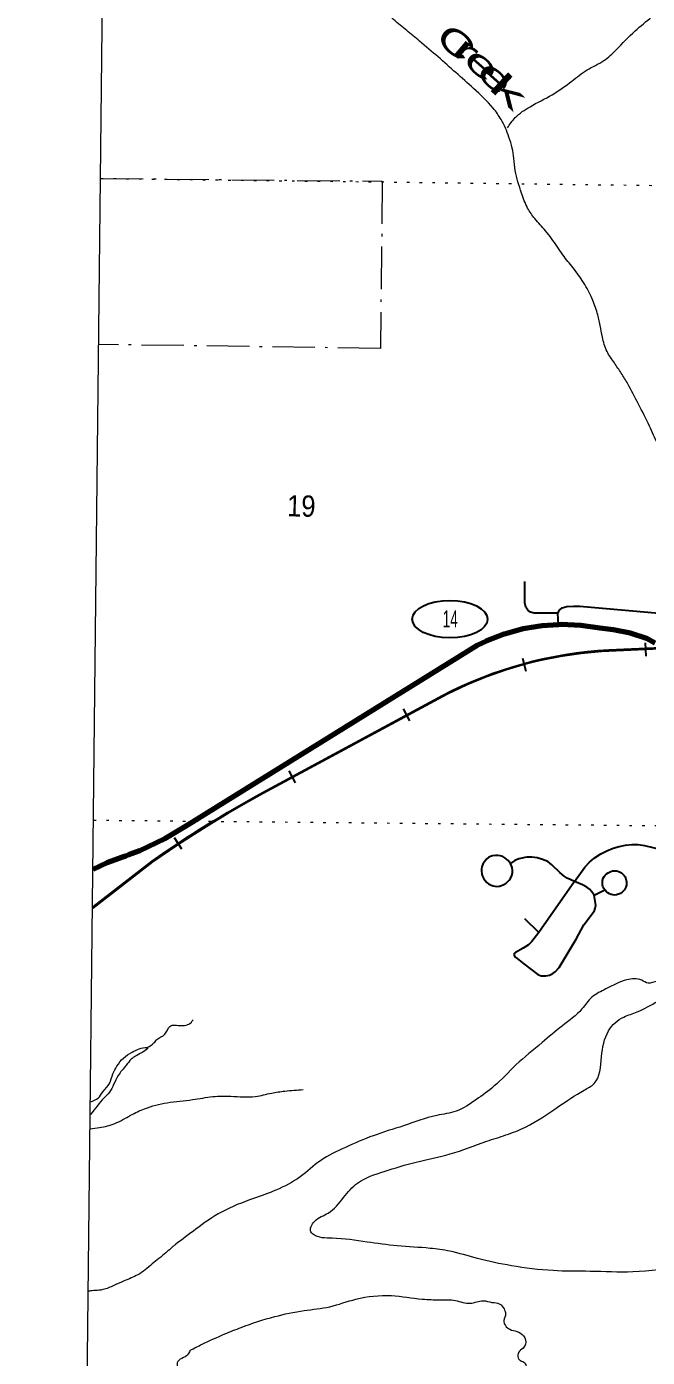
# Model space of a CAD drawing. Header units: feet. Extents: x -256679 to 5, y -731788 to -547785.
# Drawn here: x -256679 to -251570, y -684816 to -673860 of the extents above; entities that cross this region are included whole.
import ezdxf
from ezdxf.enums import TextEntityAlignment as Align

# ---------------------------------------------------------------- set-up
doc = ezdxf.new("R2010")
doc.units = ezdxf.units.FT
doc.header["$LTSCALE"] = 70
doc.linetypes.add('DOT_DASHED', pattern=[7.7, 5, -1.2, 0.3, -1.2])
doc.linetypes.add('DOTTED', pattern=[1.5, 0.3, -1.2])
for name, color, linetype, lineweight in [('17', 7, 'Continuous', 25), ('23', 7, 'Continuous', 70), ('29', 7, 'Continuous', 25), ('34', 7, 'Continuous', 25), ('39', 7, 'Continuous', 13), ('4', 7, 'Continuous', 13), ('44', 7, 'DOT_DASHED', 13), ('7', 7, 'DOTTED', 13)]:
    doc.layers.add(name, color=color, linetype=linetype, lineweight=lineweight)
doc.layers.add('41', color=7, linetype='Continuous')

msp = doc.modelspace()

# ---------------------------------------------------------------- linework, layer by layer
at = {"layer": '17'}
msp.add_ellipse((-253195.06, -678738.22), major_axis=(-309.24, 1), ratio=0.500121, dxfattribs=at)
at = {"layer": '23'}
for points in [[(-256131.6, -680795.72), (-256016.66, -680741.66), (-255887.97, -680695.24), (-255863.55, -680686.43), (-255837.97, -680676.76), (-255746.31, -680642.09), (-255542.47, -680545.41), (-255349.86, -680427.95), (-252969.66, -678953.59), (-252893.4, -678916.21), (-252745.62, -678857.98), (-252592.55, -678815.51), (-252435.88, -678789.27), (-252302.39, -678781.09)], [(-252302.39, -678781.09), (-252277.33, -678779.56), (-252118.64, -678786.47), (-251961.53, -678809.93), (-251850.62, -678822.67), (-251712.35, -678851.87), (-251577.89, -678895.37), (-251509.48, -678932.51)]]:
    msp.add_lwpolyline(points, dxfattribs=at)
at = {"layer": '29'}
for p, q in [((-252169.18, -680898.15), (-252463.13, -681317.89)), ((-252007.49, -681011.79), (-251920.69, -680965.69)), ((-252463.13, -681317.89), (-252577.46, -681204.2))]:
    msp.add_line(p, q, dxfattribs=at)
for points in [[(-252305.49, -678688.92), (-252501.67, -678688.19), (-252531.36, -678679.91), (-252554.38, -678663.33), (-252571.01, -678640.72), (-252578.31, -678604.21), (-252578.31, -678428.93)], [(-252302.39, -678781.09), (-252302.86, -678739.15), (-252305.49, -678688.92), (-252292.75, -678663.09), (-252269.94, -678644.84), (-252231.62, -678632.97), (-252178.01, -678632.31), (-252124.36, -678632.23), (-250200.65, -678802.57)], [(-252169.18, -680898.15), (-252228.46, -680870.72), (-252254.81, -680853.84), (-252289.6, -680824.31), (-252356.02, -680759.96), (-252389.76, -680734.64), (-252434.04, -680715.65), (-252477.26, -680702.99), (-252521.54, -680697.72), (-252544.48, -680696.66), (-252562.66, -680697.72), (-252577.69, -680700.35), (-252600.61, -680705.1), (-252626.97, -680712.49), (-252659.65, -680726.2), (-252697.6, -680749.41)], [(-252169.18, -680898.15), (-252085.35, -680781.05), (-252046.34, -680739.91), (-252008.39, -680707.21), (-251953.56, -680670.29), (-251904.01, -680644.97), (-251850.25, -680624.93), (-251801.75, -680611.22), (-251750.09, -680599.61), (-251698.43, -680594.34), (-251645.72, -680594.34), (-251593.01, -680602.78), (-251455.79, -680633.95), (-250993.47, -680750.29)], [(-252007.49, -681011.79), (-252025.8, -680983.6), (-252045.83, -680960.39), (-252067.97, -680944.57), (-252103.81, -680925.58), (-252169.18, -680898.15)], [(-252463.13, -681317.89), (-252520.24, -681391.83), (-252549.23, -681418.19), (-252591.93, -681446.68), (-252655.19, -681482.55), (-252666.25, -681492.03), (-252665.73, -681503.65), (-252659.93, -681517.35), (-252642.54, -681533.18), (-252585.61, -681575.38), (-252471.75, -681663.99), (-252444.86, -681675.58), (-252406.39, -681674.54), (-252375.28, -681668.2), (-252347.35, -681655.55), (-252329.95, -681642.88), (-252296.74, -681604.92), (-252155.47, -681372.84), (-252092.22, -681254.7), (-252016.31, -681153.43), (-252005.77, -681136.56), (-251998.39, -681117.57), (-251994.17, -681095.42), (-251995.23, -681075.37), (-252007.49, -681011.79)]]:
    msp.add_lwpolyline(points, dxfattribs=at)
for points in [[(-252697.6, -680749.41), (-252706.83, -680735.69), (-252715.53, -680725.15), (-252742.94, -680702.99), (-252759.55, -680693.49), (-252781.95, -680686.12), (-252800.66, -680684), (-252820.95, -680684.01), (-252843.36, -680686.63), (-252859.96, -680691.39), (-252873.93, -680698.77), (-252889.75, -680710.9), (-252902.93, -680725.14), (-252913.73, -680738.86), (-252922.96, -680756.26), (-252931.65, -680776.84), (-252934.56, -680794.76), (-252935.87, -680812.7), (-252932.97, -680834.85), (-252930.6, -680849.62), (-252919.8, -680870.71), (-252908.46, -680887.6), (-252892.38, -680906.05), (-252877.88, -680918.19), (-252854.96, -680929.26), (-252837.82, -680935.07), (-252810.15, -680938.23), (-252787.22, -680937.18), (-252769.56, -680932.42), (-252751.37, -680923.47), (-252733.19, -680911.85), (-252719.74, -680901.31), (-252706.83, -680888.12), (-252697.6, -680872.83), (-252684.69, -680847.5), (-252680.74, -680828.53), (-252680.48, -680806.36), (-252683.9, -680783.16)], [(-251920.69, -680965.69), (-251928.01, -680955.64), (-251935.39, -680938.76), (-251939.08, -680924.52), (-251940.13, -680905.53), (-251938.02, -680888.65), (-251932.22, -680870.72), (-251925.37, -680857.01), (-251916.41, -680845.4), (-251906.4, -680834.85), (-251893.22, -680826.41), (-251882.68, -680820.09), (-251870.02, -680814.81), (-251855.79, -680811.65), (-251841.56, -680810.59), (-251824.69, -680811.65), (-251811.51, -680814.28), (-251794.12, -680820.61), (-251781.99, -680828), (-251771.45, -680836.96), (-251760.91, -680848.04), (-251752.48, -680860.17), (-251746.15, -680874.94), (-251740.35, -680901.31), (-251740.35, -680917.13), (-251741.41, -680928.74), (-251746.15, -680945.62), (-251751.42, -680955.64), (-251758.8, -680967.77), (-251767.76, -680978.32), (-251777.78, -680987.28), (-251792.01, -680996.78), (-251806.77, -681003.64), (-251823.64, -681008.38), (-251838.92, -681009.44), (-251853.16, -681008.38), (-251868.97, -681004.69), (-251880.57, -680999.42), (-251894.27, -680992.56), (-251903.23, -680985.7)]]:
    msp.add_lwpolyline(points, close=True, dxfattribs=at)
at = {"layer": '34', "lineweight": 13}
for p, q in [((-250258.39, -678918.51), (-251886.77, -678991.92)), ((-253258.55, -679367.54), (-254738.48, -680166.19)), ((-255647.94, -680729.5), (-256133.67, -681106.19))]:
    msp.add_line(p, q, dxfattribs=at)
at = {"layer": '34'}
for p, q in [((-251587.15, -678933.33), (-251582.17, -679043.83)), ((-252597.94, -679059.13), (-252570.92, -679166.38)), ((-253578.96, -679476.69), (-253526.43, -679574.03)), ((-254521.3, -679988.2), (-254468.77, -680085.54)), ((-255463.47, -680536.09), (-255403.03, -680628.73))]:
    msp.add_line(p, q, dxfattribs=at)
msp.add_lwpolyline([(-250258.07, -678927.61), (-251886.31, -679001.01), (-251943.94, -679004.25), (-252001.13, -679008.8), (-252058.34, -679014.33), (-252115.81, -679020.53), (-252172.86, -679028.04), (-252229.57, -679036.53), (-252286.56, -679045.67), (-252343.13, -679056.13), (-252399.34, -679067.57), (-252455.84, -679079.99), (-252511.65, -679093.39), (-252567.4, -679107.43), (-252623.06, -679122.78), (-252678.03, -679139.1), (-252732.98, -679156.42), (-252787.54, -679174.36), (-252842.04, -679193.61), (-252895.83, -679213.51), (-252949.57, -679234.72), (-253002.63, -679256.55), (-253055.62, -679279.38), (-253107.9, -679303.14), (-253159.82, -679327.9), (-253211.37, -679353.29), (-253254.3, -679375.58), (-254734.12, -680174.18), (-254878.43, -680253.66), (-255020.07, -680335.99), (-255160.41, -680420.82), (-255300.66, -680507.74), (-255438.26, -680597.51), (-255573.73, -680689.34), (-255642.56, -680736.85), (-256135.16, -681118.86)], dxfattribs=at)
at = {"layer": '34', "lineweight": 13}
for centre, radius, start, end in [((-251719.79, -682294.44), 3306.74, 92.89447, 117.73222), ((-250239.83, -688444.93), 9422.08, 118.51954, 125.02841)]:
    msp.add_arc(centre, radius, start, end, dxfattribs=at)
at = {"layer": '39'}
msp.add_line((-255305.44, -684759.03), (-255305.23, -684758.88), dxfattribs=at)
for points in [[(-252721.2, -674692.41), (-252657.4, -674609.33), (-252535.26, -674519.31), (-252352.76, -674420.4), (-252192.09, -674309.04), (-252065.9, -674217.09), (-251927.95, -674139.42), (-251825.92, -674051.03), (-251670.42, -673895.43), (-251531.7, -673777.64), (-251458.25, -673714.8), (-251323.39, -673588.91), (-251229.57, -673510.41), (-251093.59, -673430.69), (-250898.28, -673291.88), (-250849.82, -673172.4), (-250784.86, -673029.15), (-250705.86, -672886.16), (-250612.47, -672725.38), (-250524.86, -672552.45), (-250478.54, -672230.27), (-250444.32, -672120.56), (-250408.33, -672022.91), (-250370.1, -671913.27), (-250347.61, -671787.28), (-250364.7, -671528.12), (-250398.08, -671385.03), (-250487.42, -671230.87), (-250532.98, -671095.58), (-250519.1, -670895.19), (-250455.1, -670697.74), (-250402.75, -670480.01), (-250370.24, -670249.87), (-250399.17, -670084.8), (-250464.75, -669947.13), (-250506.23, -669807.9), (-250530.18, -669592.76), (-250525.02, -669219.64), (-250508.13, -669071.48), (-250512.95, -668904.85), (-250516.46, -668774.36), (-250532.67, -668573.41), (-250543.51, -668406.66), (-250531.94, -668222.28), (-250532.33, -668138), (-250576.54, -668036.85), (-250624.87, -667941.64), (-250647.83, -667883.02), (-250712.06, -667779.48), (-250749.9, -667660.39), (-250789.22, -667513.18), (-250847.27, -667401.74), (-250885.7, -667312.73), (-250906.22, -667232.09), (-250855.54, -666996.27), (-250780.35, -666843.17), (-250684.65, -666562.05), (-250643.22, -666390.26), (-250542.96, -666081.13), (-250528.19, -665938.95), (-250522.09, -665830.71), (-250536.79, -665760.21), (-250546.67, -665647.66), (-250586.21, -665512.48), (-250632.35, -665407.28), (-250687.05, -665330.01), (-250774.66, -665189.92), (-250805.52, -665125.13), (-250848.11, -665044.07), (-250929.59, -664898.08), (-250986.42, -664722.45), (-251080.28, -664385.61), (-251107.44, -664232.6), (-251087.84, -663944.03), (-251056.98, -663800.14), (-251033.96, -663541.74), (-251054.37, -663350.74), (-251024.63, -663160.67), (-251091.6, -662886.54), (-251174.74, -662618.11), (-251212.08, -662368.61)], [(-250070.05, -678703), (-250085.24, -678704.61), (-250177.32, -678692.85), (-250233.34, -678683.78), (-250302.93, -678650.37), (-250377.46, -678560.69), (-250427.61, -678455.41), (-250477.73, -678348.13), (-250565.64, -678224.08), (-250624.67, -678162.78), (-250648.51, -678150.3), (-250673.93, -678115.71), (-250764.62, -678031.75), (-250867.2, -677939.53), (-250969.47, -677831.27), (-251074.01, -677737.02), (-251186.5, -677638.6), (-251330.28, -677497.46), (-251418.58, -677393.47), (-251482.93, -677295.96), (-251552.33, -677148.18), (-251643.18, -676967.9), (-251730.29, -676801.74), (-251784.76, -676712.43), (-251841.36, -676629.11), (-251901.73, -676533.67), (-251939.61, -676416.58), (-251957.82, -676319.93), (-251981.97, -676219.15), (-252023.83, -676099.98), (-252095.51, -675966.21), (-252181.5, -675846.22), (-252265.71, -675738.3), (-252312.54, -675669.2), (-252408.41, -675541), (-252494.78, -675441.06), (-252555.31, -675353.65), (-252605.12, -675230.32), (-252657.74, -675044.73), (-252669.85, -674944.18), (-252682.27, -674859.68), (-252708.62, -674768.89), (-252774.09, -674625.2), (-252838.51, -674531.7), (-252999.96, -674370.16), (-253145.94, -674239.01), (-253291.95, -674109.87), (-253443.98, -673980.61), (-253550.65, -673892.33), (-253659.28, -673802.01), (-253741.84, -673712.18), (-253784.23, -673621.1), (-253807.77, -673488.23), (-253851.86, -673381.05), (-253902.44, -673297.84), (-253936.39, -673184.84), (-253993.52, -673025.26), (-254026.19, -672950.4), (-254087.77, -672812.81), (-254133.94, -672709.61), (-254176.69, -672636.58), (-254193.89, -672592.11), (-254220.86, -672533.42), (-254240.53, -672408.65), (-254247.75, -672262.04), (-254279.73, -672151.08), (-254279.77, -672048.75), (-254272.02, -671958.6), (-254268.7, -671890.44), (-254280.58, -671777.86), (-254320.51, -671662.74), (-254332.74, -671568.2), (-254326.03, -671427.87), (-254361.49, -671288.76), (-254407.93, -671199.6), (-254495.85, -671075.56), (-254581.3, -670927.49), (-254627.87, -670740.01), (-254654.87, -670578.98), (-254694.34, -670439.8), (-254734.84, -670250.43), (-254736.93, -670150.06), (-254729.95, -669995.69), (-254729.8, -669778.99), (-254723.2, -669644.68), (-254749.55, -669553.89), (-254807.92, -669458.49), (-254833.81, -669343.64), (-254784.47, -669178.02), (-254747.9, -669050.29), (-254735.17, -668910.07), (-254750.91, -668789.39), (-254738.34, -668657.19), (-254737.8, -668524.78), (-254684.37, -668355.22), (-254596.19, -668152.21), (-254554.8, -667982.43)], [(-242853.37, -676528.51), (-243141.46, -676691.66), (-243485.56, -676845.74), (-243748.96, -676977.25), (-243960.25, -677111.74), (-244146.84, -677214.59), (-244299.52, -677328.11), (-244484.65, -677459.08), (-244697.75, -677583.51), (-244863.13, -677730.9), (-244984.64, -677893.16), (-245128.61, -678075.06), (-245217.87, -678229.9), (-245300.62, -678358.77), (-245449.33, -678578.71), (-245519.03, -678760), (-245566.56, -678935.68), (-245593.83, -679101.71), (-245643.01, -679259.3), (-245640.54, -679339.61), (-245702.11, -679515.03), (-245830.95, -679745.37), (-245929.28, -679954.21), (-246078.41, -680196.22), (-246160.43, -680286.98), (-246197.31, -680430.76), (-246282.56, -680585.67), (-246473.05, -680786.77), (-246553.01, -680979.9), (-246695.44, -681185.91), (-246817.45, -681374.24), (-247049.91, -681670.87), (-247273.5, -681923.51), (-247515.6, -682199.89), (-247711.45, -682366.78), (-247947.81, -682552.97), (-248309.74, -682799.02), (-248536.6, -682909.14), (-248703.02, -683006.35), (-248936.56, -683150.46), (-249216.94, -683329.81), (-249567.91, -683527.9), (-249893.84, -683676.3), (-250244.5, -683858.35), (-250565.38, -683952.66), (-250888.11, -684038.92), (-251270.1, -684075.91), (-251688.19, -684112.23), (-252041.28, -684107.62), (-252346.19, -684101.92), (-252688.56, -684061.4), (-252968.36, -684001.98), (-253195.96, -683941.54), (-253358.06, -683918.44), (-253628.56, -683897.32), (-253876.8, -683866.59), (-254165.16, -683835.11), (-254319.09, -683804.13), (-254338.76, -683783.7), (-254308.98, -683695.97), (-254197.3, -683627.83), (-254070.42, -683499.79), (-253955.78, -683381.54), (-253735.2, -683285.35), (-253472.84, -683207.99), (-253192.62, -683141), (-252891.6, -683036.28), (-252734.1, -682985.06), (-252572.31, -682919.86), (-252308.29, -682756.26), (-252088.87, -682615.9), (-252007.55, -682561.24), (-251947.14, -682341.65), (-251888.85, -682128.05), (-251835.39, -682060.83), (-251764.25, -682014.01), (-251653.07, -681971.94), (-251482.84, -681884.84), (-251262.41, -681796.67), (-251062.12, -681712.13), (-250926.06, -681628.4), (-250925.83, -681616.36), (-250996.27, -681627.08), (-251089.39, -681669.48), (-251238.57, -681704.81), (-251343.27, -681722.92), (-251415.64, -681729.59), (-251489.7, -681720.18), (-251564.23, -681734.83), (-251615.97, -681711.79), (-251738.29, -681707.5), (-251910.31, -681782.53), (-252026, -681850.59), (-252108.12, -681947.37), (-252269.33, -682086.82), (-252436.52, -682224.14), (-252652.74, -682406.7)], [(-255686.15, -682263.63), (-255631.25, -682226.53), (-255606.64, -682198.9), (-255541.6, -682155.98), (-255500.21, -682090.54), (-255403.77, -682084.32), (-255322.95, -682055.73), (-255309.55, -682036.14)], [(-256152.81, -682711.41), (-256091.51, -682681.42), (-256050.35, -682628.01), (-255996.88, -682560.79), (-255969.26, -682481.05), (-255935.97, -682419.47), (-255882.5, -682352.25), (-255811.33, -682303.42), (-255688.15, -682263.59), (-255686.15, -682263.63), (-255727.08, -682305), (-255818.47, -682361.48), (-255859.55, -682410.87), (-255925.4, -682495.92), (-255962.93, -682569.45), (-255998.27, -682633), (-256041.32, -682680.35), (-256153.67, -682816.42)], [(-252652.74, -682406.7), (-252832.74, -682583.91), (-252977.33, -682693.57), (-253143.71, -682788.78), (-253302.91, -682823.92), (-253577.46, -682909.07), (-253825.85, -682990.7), (-254054.46, -683086.75), (-254261.27, -683197.24), (-254426.34, -683328.59), (-254627.13, -683439.2), (-254811.06, -683507.99), (-255074.07, -683619.45), (-255285.47, -683759.96), (-255454.47, -683887.22), (-255476.4, -683903.71)], [(-256155.45, -682934.94), (-256078.12, -682924.46), (-255953.05, -682890.68), (-255823.32, -682822.88), (-255707.9, -682768.86), (-255522.35, -682720.16), (-255313.14, -682693.98), (-255146.11, -682669.02), (-254997.55, -682665.78), (-254796.91, -682667.53), (-254661.93, -682639.96), (-254553.26, -682623.94), (-254402.5, -682610.71)], [(-255476.4, -683903.71), (-255532.6, -683954.94), (-255590.29, -684001.37), (-255646.57, -684046.4), (-255702.85, -684095.64), (-255764.75, -684136.44), (-255818.22, -684161.77), (-255875.9, -684187.1), (-255960.32, -684223.68), (-256050.71, -684258.5), (-256085.89, -684263.42), (-256139.01, -684267.29), (-256169.94, -684270.9)], [(-255331.8, -684757.15), (-255235.46, -684707.96), (-255047.21, -684623.2), (-254913.74, -684569.52), (-254637.1, -684480.39), (-254395.34, -684430.74), (-254184.02, -684398.58), (-253968.11, -684336.41), (-253676.58, -684307.76), (-253422.29, -684336.6), (-253277.89, -684341.31), (-253149.59, -684347.72), (-253027.61, -684370.07), (-252920.87, -684350), (-252848.88, -684363.38), (-252784.92, -684376.62), (-252749.59, -684417.41), (-252736.31, -684457.79), (-252751.4, -684511.68), (-252702.64, -684584.83), (-252642.76, -684602), (-252589.3, -684639.12), (-252572.55, -684707.66), (-252593.23, -684739.37), (-252629.23, -684774.72), (-252631.99, -684786.55)], [(-255331.8, -684757.15), (-255363.31, -684804.56), (-255415.91, -684831.86), (-255440.68, -684873.64), (-255425.25, -684910.02), (-255393.74, -684944.63), (-255371.99, -684963.03), (-255358.37, -684987.33), (-255386.87, -685012.99), (-255529.72, -685040.92), (-255610.21, -685057.76), (-255666.65, -685074.97), (-255737.53, -685116.04), (-255793.97, -685133.25), (-255852.71, -685168.49), (-255907.52, -685207.8), (-255908.46, -685264), (-255883.55, -685332.64), (-255827, -685427.86), (-255772.55, -685529.07), (-255727.76, -685608.05), (-255700.27, -685642.6), (-255642.47, -685663.56), (-255590.75, -685688.44), (-255545.11, -685717.25), (-255517.95, -685771.87), (-255491.3, -685856.59), (-255476.95, -685957.19), (-255430.56, -686060.29), (-255349.65, -686137.82), (-255246.24, -686189.59), (-255161.97, -686186.86), (-255105.44, -686163.63), (-255048.96, -686144.42), (-255012.91, -686146.98), (-254977.03, -686159.57), (-254928.54, -686138.23), (-254863.88, -686109.1), (-254797.45, -686094.06), (-254776.8, -686058.24), (-254766.23, -686026.28), (-254711.66, -686001.01), (-254623.29, -685992.32), (-254534.5, -685959.55), (-254480.03, -685940.31), (-254433.65, -685924.96), (-254370.83, -685885.76), (-254271.95, -685849.13), (-254199.21, -685816.11), (-254118.61, -685793.25), (-254076.78, -685809.95), (-254024.11, -685778.64), (-253961.12, -685729.41), (-253892.65, -685712.39), (-253832.21, -685695.24), (-253769.48, -685662.07), (-253707.27, -685659.01), (-253652.9, -685645.79), (-253581.99, -685602.7), (-253433.89, -685500.57), (-253281.57, -685386.46), (-253159.8, -685299.98), (-253018.04, -685217.83), (-252928.48, -685138.9), (-252867.26, -685075.59), (-252826.18, -685018), (-252785.21, -684966.42), (-252722.15, -684913.18), (-252649.91, -684910.27), (-252603.9, -684917), (-252563.43, -684895.53), (-252578.93, -684863.17), (-252612.71, -684844.59), (-252626.5, -684830.33), (-252631.99, -684786.55)]]:
    msp.add_spline(points, degree=3, dxfattribs=at)
at = {"layer": '4'}
msp.add_lwpolyline([(-254669.8, -547785.08), (-222837.12, -548113.49), (-191004.03, -548398.11), (-159170.57, -548638.96), (-127336.83, -548836.01), (-95502.83, -548989.26), (-63668.65, -549098.74), (-31834.36, -549164.42), (0, -549186.32), (0, -731787.88), (-32085.53, -731765.81), (-64171, -731699.6), (-224595.32, -730706.58), (-256679.15, -730375.58)], close=True, dxfattribs=at)
msp.add_lwpolyline([(-254669.8, -547785.08), (-222837.12, -548113.49), (-191004.03, -548398.11), (-159170.57, -548638.96), (-127336.83, -548836.01), (-95502.83, -548989.26), (-63668.65, -549098.74), (-31834.36, -549164.42), (0, -549186.32), (0, -731787.88), (-32085.53, -731765.81), (-64171, -731699.6), (-224595.32, -730706.58), (-256679.15, -730375.58)], close=True, dxfattribs=at)
at = {"layer": '44'}
msp.add_lwpolyline([(-256069.03, -675110.09), (-253751.33, -675132.55), (-253767.54, -676509.45), (-256084.07, -676476.78)], dxfattribs=at)
at = {"layer": '7'}
msp.add_line((-256127.17, -680392.96), (-251178.45, -680441.07), dxfattribs=at)
msp.add_lwpolyline([(-256069.03, -675110.09), (-251104.98, -675172.12), (-247687.55, -675212.26)], dxfattribs=at)

# ---------------------------------------------------------------- texts
at = {"layer": '17', "width": 0.6}
msp.add_text('14', height=140, dxfattribs=at).set_placement((-253192.15, -678806.53), align=Align.CENTER)
at = {"layer": '41'}
for s, rotation, width, p in [('C', 320.33, 1.6, (-253326.3, -673970.54)), ('r', 319.574, 2.05, (-253193.37, -674070.4)), ('e', 318.591, 1.9, (-253098.6, -674151.12)), ('e', 318.243, 1.9, (-252990.49, -674254.37)), ('k', 317.417, 2.2, (-252888.64, -674364.83))]:
    msp.add_text(s, height=200, rotation=rotation, dxfattribs=dict(at, width=width)).set_placement(p)
at = {"layer": '7', "width": 0.9}
msp.add_text('19', height=175, rotation=358.927, dxfattribs=at).set_placement((-254536.65, -677891.79))

doc.saveas('drawing.dxf')
